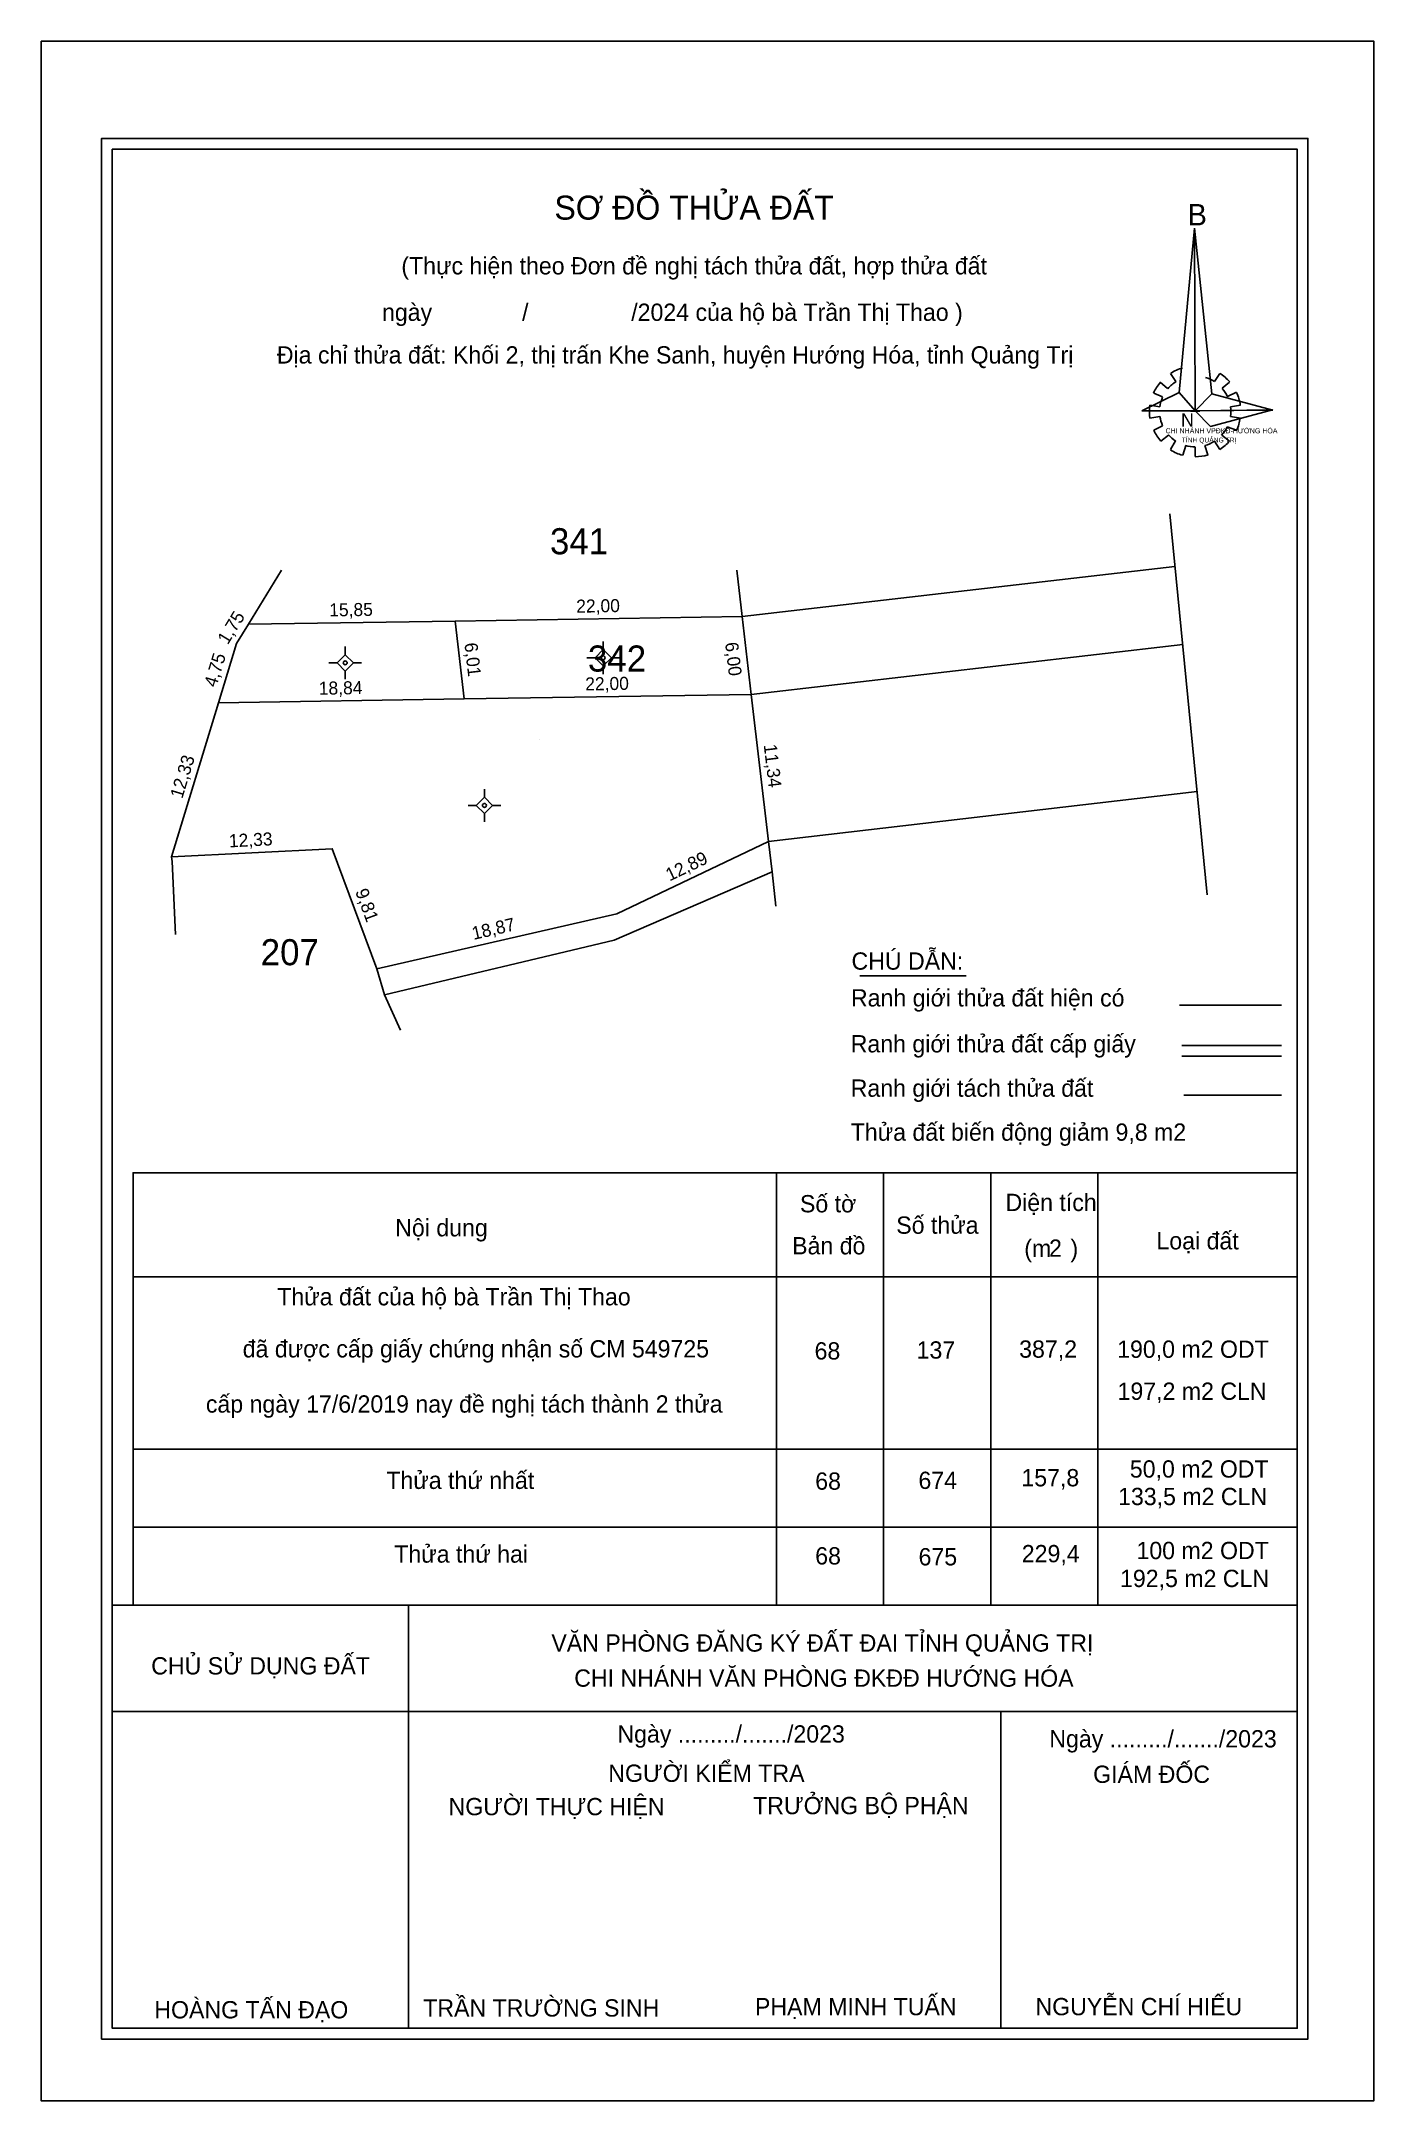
# Model space of a CAD drawing. Extents: x 551411 to 551513, y 1839503 to 1839661.
import ezdxf

# ---------------------------------------------------------------- set-up
doc = ezdxf.new("R2010")
doc.units = 0
for name, color, linetype in [('Level 1', 7, 'Continuous'), ('Level 10', 7, 'Continuous'), ('Level 11', 7, 'Continuous'), ('Level 13', 7, 'Continuous'), ('Level 16', 7, 'Continuous'), ('Level 2', 7, 'Continuous'), ('Level 23', 7, 'Continuous'), ('Level 5', 7, 'Continuous'), ('Level 61', 7, 'Continuous'), ('Level 62', 7, 'Continuous')]:
    doc.layers.add(name, color=color, linetype=linetype)

msp = doc.modelspace()

# ---------------------------------------------------------------- linework, layer by layer
at = {"layer": 'Level 1'}
for p, q in [((551507.59, 1839507.88), (551507.59, 1839653.55)), ((551496.45, 1839633.74), (551495.77, 1839634.03)), ((551496.27, 1839634.88), (551496.84, 1839634.38)), ((551497.47, 1839634.93), (551497.06, 1839635.54)), ((551500.43, 1839634.93), (551500.84, 1839635.54)), ((551501.59, 1839634.88), (551501.02, 1839634.41)), ((551501.43, 1839633.77), (551502.11, 1839634.1)), ((551495.48, 1839633.11), (551496.23, 1839632.99)), ((551498.58, 1839632.66), (551499.3, 1839632.66)), ((551502.42, 1839633.11), (551501.65, 1839632.99)), ((551496.23, 1839632.23), (551495.48, 1839632.12)), ((551495.77, 1839631.2), (551496.45, 1839631.53)), ((551502.12, 1839631.18), (551501.41, 1839631.44)), ((551501.65, 1839632.23), (551502.42, 1839632.12)), ((551502.42, 1839632.4), (551502.42, 1839632.4)), ((551502.42, 1839632.4), (551502.42, 1839632.4)), ((551496.9, 1839630.82), (551496.32, 1839630.35)), ((551497.06, 1839629.71), (551497.45, 1839630.37)), ((551498.22, 1839630.01), (551497.99, 1839629.28)), ((551498.94, 1839629.17), (551498.94, 1839629.9)), ((551499.69, 1839630.01), (551499.91, 1839629.31)), ((551500.84, 1839629.71), (551500.43, 1839630.35)), ((551500.98, 1839630.81), (551501.59, 1839630.36))]:
    msp.add_line(p, q, dxfattribs=at)
msp.add_lwpolyline([(551507.59, 1839653.55), (551415.14, 1839653.55), (551415.14, 1839507.88), (551507.59, 1839507.88)], dxfattribs=at)
for points in [[(551498.89, 1839646.68), (551498.94, 1839632.68), (551497.72, 1839634.08)], [(551498.89, 1839646.68), (551498.94, 1839632.68), (551500.23, 1839633.98)], [(551494.87, 1839632.68), (551497.72, 1839634.08), (551498.94, 1839632.68)], [(551504.91, 1839632.73), (551498.94, 1839632.68), (551500.23, 1839633.98)], [(551504.87, 1839632.75), (551500.12, 1839631.48), (551498.94, 1839632.68)]]:
    msp.add_lwpolyline(points, close=True, dxfattribs=at)
for centre, major_axis, start_param, end_param in [((551498.95, 1839632.63), (3.49, 0), 1.84956, 2.139009), ((551498.95, 1839632.63), (3.49, 0), 2.439582, 2.724002), ((551498.95, 1839632.63), (2.73, 0), 2.133735, 2.444963), ((551498.95, 1839632.63), (2.73, 0), 1.002709, 1.275562), ((551498.95, 1839632.63), (3.49, 0), 0.710562, 0.996872), ((551498.95, 1839632.63), (2.73, 0), 0.426784, 0.706465), ((551498.95, 1839632.63), (3.49, 0), 0.139051, 0.433933), ((551498.93, 1839632.58), (2.93, -1.9), 3.569886, 3.856919), ((551498.95, 1839632.63), (2.73, 0), 2.723685, 3.015158), ((551498.95, 1839632.63), (2.73, 0), 6.135584, 6.416185), ((551498.95, 1839632.63), (3.49, 0), 3.569886, 3.856919), ((551498.95, 1839632.63), (2.73, 0), 3.2823, 3.561051), ((551498.95, 1839632.63), (2.73, 0), 3.860776, 4.132583), ((551498.95, 1839632.63), (2.73, 0), 5.549695, 5.830716), ((551498.95, 1839632.63), (3.49, 0), 5.849798, 6.138396), ((551498.93, 1839632.61), (3.49, 0), 4.147091, 4.436593), ((551498.95, 1839632.63), (2.73, 0), 4.438547, 4.71314), ((551498.95, 1839632.63), (3.49, 0), 4.71301, 4.997611), ((551498.95, 1839632.63), (2.73, 0), 4.990871, 5.284602), ((551498.95, 1839632.63), (3.49, 0), 5.285614, 5.570855)]:
    msp.add_ellipse(centre, major_axis=major_axis, ratio=0.995001, start_param=start_param, end_param=end_param, dxfattribs=at)
at = {"layer": 'Level 10'}
for p, q in [((551442.24, 1839616.56), (551464.24, 1839616.9)), ((551464.24, 1839616.9), (551464.93, 1839610.94)), ((551426.39, 1839616.32), (551442.24, 1839616.56)), ((551442.24, 1839616.56), (551442.93, 1839610.59)), ((551424.1, 1839610.29), (551442.93, 1839610.59)), ((551442.93, 1839610.59), (551464.93, 1839610.94)), ((551464.93, 1839610.94), (551466.24, 1839599.67)), ((551420.5, 1839598.49), (551424.1, 1839610.29))]:
    msp.add_line(p, q, dxfattribs=at)
for points in [[(551424.1, 1839610.29), (551425.48, 1839614.83), (551426.39, 1839616.32)], [(551436.22, 1839589.91), (551454.62, 1839594.11), (551466.24, 1839599.67)], [(551420.5, 1839598.49), (551432.82, 1839599.11), (551436.22, 1839589.91)]]:
    msp.add_lwpolyline(points, dxfattribs=at)
at = {"layer": 'Level 11'}
for p, q in [((551433.81, 1839613.98), (551433.19, 1839613.36)), ((551433.81, 1839614.61), (551433.81, 1839613.98)), ((551434.44, 1839613.36), (551433.81, 1839613.98)), ((551452.96, 1839613.75), (551452.33, 1839613.75)), ((551453.58, 1839614.37), (551452.96, 1839613.75)), ((551452.96, 1839613.75), (551453.58, 1839613.12)), ((551453.58, 1839615), (551453.58, 1839614.37)), ((551454.21, 1839613.75), (551453.58, 1839614.37)), ((551453.58, 1839613.12), (551454.21, 1839613.75)), ((551454.83, 1839613.75), (551454.21, 1839613.75)), ((551433.19, 1839613.36), (551432.56, 1839613.36)), ((551433.19, 1839613.36), (551433.81, 1839612.73)), ((551433.81, 1839612.73), (551434.44, 1839613.36)), ((551433.81, 1839612.73), (551433.81, 1839612.11)), ((551435.06, 1839613.36), (551434.44, 1839613.36)), ((551453.58, 1839613.12), (551453.58, 1839612.5)), ((551443.85, 1839602.43), (551443.23, 1839602.43)), ((551444.48, 1839603.06), (551443.85, 1839602.43)), ((551443.85, 1839602.43), (551444.48, 1839601.81)), ((551444.48, 1839603.68), (551444.48, 1839603.06)), ((551445.1, 1839602.43), (551444.48, 1839603.06)), ((551444.48, 1839601.81), (551445.1, 1839602.43)), ((551445.73, 1839602.43), (551445.1, 1839602.43)), ((551444.48, 1839601.81), (551444.48, 1839601.18))]:
    msp.add_line(p, q, dxfattribs=at)
for centre in [(551433.81, 1839613.36), (551453.58, 1839613.75), (551444.48, 1839602.43)]:
    msp.add_circle(centre, 0.15, dxfattribs=at)
at = {"layer": 'Level 13'}
msp.add_line((551448.71, 1839607.45), (551448.71, 1839607.45), dxfattribs=at)
msp.add_line((551448.71, 1839607.45), (551448.71, 1839607.45), dxfattribs=at)
at = {"layer": 'Level 16'}
for p, q in [((551497.01, 1839624.78), (551499.87, 1839595.59)), ((551426.39, 1839616.32), (551428.93, 1839620.46)), ((551463.83, 1839620.46), (551464.24, 1839616.9)), ((551466.52, 1839597.33), (551466.82, 1839594.72)), ((551473.24, 1839589.36), (551481.41, 1839589.36)), ((551436.82, 1839587.91), (551438.05, 1839585.2))]:
    msp.add_line(p, q, dxfattribs=at)
for points in [[(551420.5, 1839598.49), (551420.55, 1839598.14), (551420.79, 1839592.54)], [(551436.82, 1839587.91), (551454.42, 1839592.11), (551466.52, 1839597.33)]]:
    msp.add_lwpolyline(points, dxfattribs=at)
at = {"layer": 'Level 2'}
msp.add_lwpolyline([(551410.51, 1839661.01), (551512.64, 1839661.01), (551512.64, 1839503.14), (551410.51, 1839503.14)], close=True, dxfattribs=at)
at = {"layer": 'Level 23'}
for p, q in [((551466.24, 1839599.67), (551466.52, 1839597.33)), ((551436.22, 1839589.91), (551436.82, 1839587.91))]:
    msp.add_line(p, q, dxfattribs=at)
at = {"layer": 'Level 5'}
for p, q in [((551497.4, 1839620.74), (551464.24, 1839616.9)), ((551497.99, 1839614.77), (551464.93, 1839610.94)), ((551499.1, 1839603.5), (551466.24, 1839599.67))]:
    msp.add_line(p, q, dxfattribs=at)
at = {"layer": 'Level 61'}
msp.add_line((551466.52, 1839597.33), (551466.52, 1839597.33), dxfattribs=at)
at = {"layer": 'Level 62'}
for p, q in [((551497.75, 1839587.11), (551505.56, 1839587.11)), ((551497.92, 1839584.02), (551505.56, 1839584.02)), ((551497.92, 1839583.2), (551505.56, 1839583.2)), ((551498.07, 1839580.23), (551505.56, 1839580.23)), ((551466.85, 1839574.27), (551475.07, 1839574.27)), ((551466.85, 1839566.29), (551466.85, 1839574.27)), ((551475.07, 1839574.27), (551483.28, 1839574.27)), ((551475.07, 1839566.29), (551475.07, 1839574.27)), ((551483.28, 1839574.27), (551491.5, 1839574.27)), ((551483.28, 1839566.29), (551483.28, 1839574.27)), ((551491.5, 1839574.27), (551506.77, 1839574.27)), ((551491.5, 1839566.29), (551491.5, 1839574.27)), ((551417.55, 1839566.29), (551466.85, 1839566.29)), ((551417.55, 1839553.08), (551417.55, 1839566.29)), ((551466.85, 1839566.29), (551475.07, 1839566.29)), ((551466.85, 1839553.08), (551466.85, 1839566.29)), ((551475.07, 1839566.29), (551483.28, 1839566.29)), ((551475.07, 1839553.08), (551475.07, 1839566.29)), ((551483.28, 1839566.29), (551491.5, 1839566.29)), ((551483.28, 1839553.08), (551483.28, 1839566.29)), ((551491.5, 1839566.29), (551506.77, 1839566.29)), ((551491.5, 1839553.08), (551491.5, 1839566.29)), ((551417.55, 1839553.08), (551466.85, 1839553.08)), ((551417.55, 1839547.1), (551417.55, 1839553.08)), ((551466.85, 1839553.08), (551475.07, 1839553.08)), ((551466.85, 1839547.1), (551466.85, 1839553.08)), ((551475.07, 1839553.08), (551483.28, 1839553.08)), ((551475.07, 1839547.1), (551475.07, 1839553.08)), ((551483.28, 1839553.08), (551491.5, 1839553.08)), ((551483.28, 1839547.1), (551483.28, 1839553.08)), ((551491.5, 1839553.08), (551506.77, 1839553.08)), ((551491.5, 1839547.1), (551491.5, 1839553.08)), ((551417.55, 1839547.1), (551466.85, 1839547.1)), ((551417.55, 1839541.12), (551417.55, 1839547.1)), ((551466.85, 1839547.1), (551475.07, 1839547.1)), ((551466.85, 1839541.12), (551466.85, 1839547.1)), ((551475.07, 1839547.1), (551483.28, 1839547.1)), ((551475.07, 1839541.12), (551475.07, 1839547.1)), ((551483.28, 1839547.1), (551491.5, 1839547.1)), ((551483.28, 1839541.12), (551483.28, 1839547.1)), ((551491.5, 1839547.1), (551506.77, 1839547.1)), ((551491.5, 1839541.12), (551491.5, 1839547.1)), ((551415.95, 1839541.12), (551506.77, 1839541.12)), ((551438.66, 1839532.97), (551438.66, 1839541.12)), ((551415.12, 1839507.88), (551415.12, 1839540.33)), ((551415.95, 1839532.97), (551438.66, 1839532.97)), ((551415.95, 1839532.97), (551415.95, 1839532.97)), ((551415.95, 1839508.71), (551415.95, 1839532.97)), ((551438.66, 1839532.97), (551484.06, 1839532.97)), ((551438.66, 1839508.71), (551438.66, 1839532.97)), ((551484.06, 1839532.97), (551506.77, 1839532.97)), ((551484.06, 1839532.97), (551484.06, 1839532.97)), ((551484.06, 1839508.71), (551484.06, 1839532.97))]:
    msp.add_line(p, q, dxfattribs=at)
msp.add_lwpolyline([(551415.14, 1839653.55), (551507.59, 1839653.55), (551507.59, 1839507.88), (551415.14, 1839507.88)], close=True, dxfattribs=at)
for points in [[(551506.77, 1839541.13), (551506.77, 1839508.7), (551415.96, 1839508.7), (551415.96, 1839652.73), (551506.77, 1839652.73), (551506.77, 1839541.13)], [(551417.55, 1839566.29), (551417.55, 1839574.27), (551466.85, 1839574.27)]]:
    msp.add_lwpolyline(points, dxfattribs=at)

# ---------------------------------------------------------------- texts
at = {"layer": 'Level 1'}
for s, height, p in [('B', 1.64, (551498.38, 1839646.89)), ('N', 1.03, (551497.86, 1839631.46)), ('CHI NHÁNH VPĐKĐ-HƯỚNG HÓA', 0.3885, (551496.68, 1839630.95)), ('TỈNH QUẢNG TRỊ', 0.3712, (551497.92, 1839630.25))]:
    msp.add_text(s, height=height, dxfattribs=at).set_placement(p)
at = {"layer": 'Level 13'}
for s, p in [('341', (551449.5, 1839621.68)), ('342', (551452.41, 1839612.69)), ('207', (551427.33, 1839590.18))]:
    msp.add_text(s, height=2, dxfattribs=at).set_placement(p)
at = {"layer": 'Level 5'}
for s, rotation, p in [('22,00', 0.8854, (551451.52, 1839617.2)), ('1,75', 58.586, (551424.81, 1839614.7)), ('15,85', 0.8675, (551432.59, 1839616.91)), ('4,75', 73.0496, (551423.92, 1839611.43)), ('6,01', 276.5929, (551442.94, 1839614.85)), ('6,00', 276.6038, (551462.92, 1839614.89)), ('18,84', 0.9114, (551431.79, 1839610.91)), ('22,00', 0.9114, (551452.21, 1839611.24)), ('12,33', 73.0504, (551421.32, 1839602.9)), ('11,34', 276.6471, (551465.88, 1839607.07)), ('12,33', 2.8809, (551424.92, 1839599.21)), ('12,89', 25.5703, (551458.67, 1839596.6)), ('9,81', 290.2826, (551434.56, 1839595.84)), ('18,87', 12.8581, (551443.64, 1839592.12))]:
    msp.add_text(s, height=1, rotation=rotation, dxfattribs=at).set_placement(p)
at = {"layer": 'Level 62'}
for s, height, p in [('SƠ ĐỒ THỬA ĐẤT', 1.8386, (551449.84, 1839647.33)), ('(Thực hiện theo Đơn đề nghị tách thửa đất, hợp thửa đất', 1.3248, (551438.11, 1839643.13)), ('ngày              /                /2024 của hộ bà Trần Thị Thao )', 1.3248, (551436.63, 1839639.57)), ('Địa chỉ thửa đất: Khối 2, thị trấn Khe Sanh, huyện Hướng Hóa, tỉnh Quảng Trị', 1.3248, (551428.57, 1839636.3)), ('CHÚ DẪN:', 1.325, (551472.61, 1839589.84)), ('Ranh giới thửa đất hiện có', 1.3248, (551472.57, 1839587.02)), ('Ranh giới thửa đất cấp giấy', 1.3248, (551472.55, 1839583.5)), ('Ranh giới tách thửa đất', 1.3248, (551472.55, 1839580.1)), ('Thửa đất biến động giảm 9,8 m2', 1.3248, (551472.55, 1839576.73)), ('Số tờ', 1.325, (551468.66, 1839571.24)), ('Diện tích', 1.325, (551484.41, 1839571.34)), ('Số thửa', 1.325, (551476.04, 1839569.6)), ('Nội dung', 1.325, (551437.64, 1839569.4)), ('Bản đồ', 1.325, (551468.06, 1839568.02)), ('Loại đất', 1.325, (551495.98, 1839568.4)), ('(m   )', 1.325, (551485.85, 1839567.82)), ('2', 1.32, (551487.75, 1839567.84)), ('Thửa đất của hộ bà Trần Thị Thao', 1.3248, (551428.6, 1839564.11)), (' đã được cấp giấy chứng nhận số CM 549725', 1.3248, (551425.46, 1839560.12)), ('137', 1.325, (551477.6, 1839560.03)), ('387,2', 1.325, (551485.46, 1839560.1)), ('190,0 m2 ODT', 1.3248, (551492.97, 1839560.09)), ('68', 1.325, (551469.78, 1839559.96)), ('197,2 m2 CLN', 1.3248, (551493, 1839556.87)), ('cấp ngày 17/6/2019 nay đề nghị tách thành 2 thửa', 1.3248, (551423.13, 1839555.89)), ('50,0 m2 ODT', 1.3248, (551493.94, 1839550.91)), ('Thửa thứ nhất', 1.3248, (551436.96, 1839550.04)), ('68', 1.325, (551469.83, 1839549.98)), ('674', 1.325, (551477.74, 1839550.04)), ('157,8', 1.325, (551485.63, 1839550.24)), ('133,5 m2 CLN', 1.3248, (551493.04, 1839548.8)), ('Thửa thứ hai', 1.3248, (551437.57, 1839544.39)), ('68', 1.325, (551469.83, 1839544.25)), ('229,4', 1.325, (551485.66, 1839544.42)), ('100 m2 ODT', 1.325, (551494.45, 1839544.66)), ('675', 1.325, (551477.75, 1839544.18)), ('192,5 m2 CLN', 1.3248, (551493.19, 1839542.52)), ('VĂN PHÒNG ĐĂNG KÝ ĐẤT ĐAI TỈNH QUẢNG TRỊ', 1.3248, (551449.61, 1839537.57)), ('CHỦ SỬ DỤNG ĐẤT', 1.3248, (551418.94, 1839535.82)), ('CHI NHÁNH VĂN PHÒNG ĐKĐĐ HƯỚNG HÓA', 1.3248, (551451.36, 1839534.88)), ('Ngày ........./......./2023', 1.3248, (551454.67, 1839530.6)), ('Ngày ........./......./2023', 1.3248, (551487.77, 1839530.23)), ('NGƯỜI KIỂM TRA', 1.3248, (551453.97, 1839527.59)), ('GIÁM ĐỐC', 1.325, (551491.13, 1839527.51)), ('NGƯỜI THỰC HIỆN', 1.3248, (551441.73, 1839525.03)), ('TRƯỞNG BỘ PHẬN', 1.3248, (551465.07, 1839525.11)), ('HOÀNG TẤN ĐẠO', 1.3248, (551419.18, 1839509.46)), ('TRẦN TRƯỜNG SINH', 1.3248, (551439.79, 1839509.6)), ('PHẠM MINH TUẤN', 1.3248, (551465.21, 1839509.7)), ('NGUYỄN CHÍ HIẾU', 1.3248, (551486.71, 1839509.7))]:
    msp.add_text(s, height=height, dxfattribs=at).set_placement(p)

doc.saveas('drawing.dxf')
